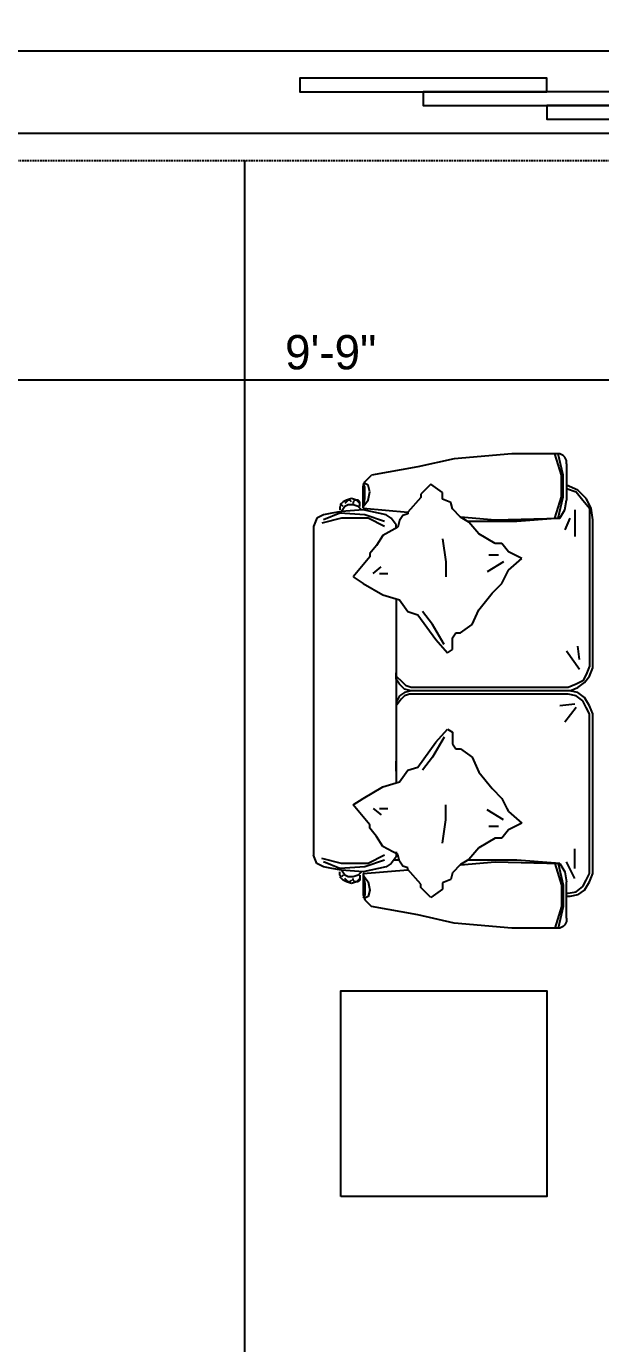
# Model space of a CAD drawing. Header units: inches. Extents: x 0 to 22102, y -19958 to 0.
# Drawn here: x 10294.5 to 10378.3, y -9803.7 to -9611.6 of the extents above; entities that cross this region are included whole.
import ezdxf

# ---------------------------------------------------------------- set-up
doc = ezdxf.new("R2010")
doc.units = ezdxf.units.IN
doc.header["$MEASUREMENT"] = 0
doc.linetypes.add('HIDDEN', pattern=[0.375, 0.25, -0.125])
for name, color, linetype in [('DIM-EXT', 5, 'Continuous'), ('DIM-INT', 5, 'Continuous'), ('DOOR-EXT', 2, 'Continuous'), ('FURN', 8, 'Continuous'), ('HEADER-EXT', 5, 'HIDDEN')]:
    doc.layers.add(name, color=color, linetype=linetype)
doc.dimstyles.new('Ideal', dxfattribs={"dimscale": 0, "dimtxt": 5, "dimasz": 2.5, "dimexe": 2, "dimexo": 2, "dimgap": 1.5, "dimtad": 1, "dimdec": 4, "dimzin": 0, "dimdsep": 46, "dimlunit": 4, "dimtxsty": 'Standard', "dimblk": 'ARCHTICK', "dimcen": 2, "dimclrt": 1, "dimazin": 0, "dimtfac": 0.75, "dimtdec": 4, "dimtix": 1, "dimtofl": 0, "dimtmove": 2, "dimatfit": 3, "dimldrblk": 'OPEN30', "dimfxl": 1, "dimtolj": 1, "dimtzin": 0, "dimarcsym": 0})

# ---------------------------------------------------------------- blocks, each defined once
blk = doc.blocks.new('LOVE SEAT')
for p, q in [((21.18, 75.35), (21.42, 75.83)), ((21.18, 74.86), (21.18, 75.35)), ((21.42, 75.83), (21.66, 76.07)), ((21.66, 76.07), (22.14, 76.31)), ((21.66, 73.18), (22.38, 76.31)), ((21.9, 73.18), (22.86, 76.31)), ((22.14, 76.31), (29.13, 76.31)), ((29.13, 76.31), (37.56, 75.59)), ((37.56, 75.59), (42.86, 74.38)), ((21.18, 74.86), (21.18, 71.49)), ((21.66, 70.04), (21.66, 73.18)), ((21.9, 70.04), (21.9, 73.18)), ((42.86, 74.38), (49.61, 73.18)), ((50.09, 72.69), (49.61, 73.18)), ((19.49, 71.01), (21.18, 71.73)), ((21.18, 71.25), (19.73, 70.77)), ((21.18, 71.49), (21.18, 69.56)), ((39.25, 70.67), (40.94, 71.87)), ((40.94, 71.87), (42.38, 70.42)), ((49.85, 70.77), (50.09, 71.73)), ((50.58, 72.21), (50.09, 72.69)), ((50.09, 71.73), (50.58, 71.97)), ((50.82, 71.49), (50.58, 72.21)), ((50.58, 71.49), (50.82, 71.97)), ((50.58, 69.8), (50.58, 71.49)), ((50.82, 68.36), (50.82, 71.49)), ((17.56, 68.36), (18.29, 69.8)), ((18.77, 69.56), (17.8, 68.36)), ((18.29, 69.8), (19.49, 71.01)), ((19.73, 70.77), (18.77, 69.56)), ((21.42, 68.12), (21.18, 69.56)), ((22.38, 66.91), (21.66, 70.04)), ((22.86, 66.91), (21.9, 70.04)), ((37.8, 68.26), (38.04, 69.22)), ((38.04, 69.22), (39.25, 69.7)), ((39.25, 69.7), (39.25, 70.67)), ((42.38, 70.42), (42.38, 69.94)), ((42.38, 69.94), (44.31, 67.77)), ((50.09, 69.56), (49.85, 70.77)), ((50.82, 68.6), (50.09, 69.56)), ((50.82, 68.36), (50.58, 69.8)), ((51.3, 69.32), (51.54, 69.56)), ((51.3, 69.08), (51.78, 69.56)), ((51.3, 69.08), (51.3, 69.32)), ((51.54, 69.56), (51.78, 69.56)), ((51.78, 69.56), (52.5, 69.8)), ((51.78, 69.56), (52.02, 69.56)), ((52.02, 69.56), (52.26, 69.32)), ((52.26, 69.32), (52.26, 69.08)), ((52.5, 69.8), (53.23, 69.56)), ((52.5, 69.32), (52.74, 69.56)), ((52.74, 69.56), (52.98, 69.56)), ((52.98, 69.56), (53.23, 69.32)), ((53.23, 69.56), (53.71, 69.32)), ((53.23, 69.32), (53.47, 69.08)), ((53.71, 69.32), (54.19, 68.84)), ((17.32, 66.67), (17.56, 68.36)), ((17.8, 68.36), (17.8, 45.35)), ((19.97, 68.12), (19.97, 64.26)), ((22.14, 66.91), (21.42, 68.12)), ((36.6, 67.05), (37.8, 68.26)), ((50.82, 68.36), (44.28, 67.81)), ((44.31, 67.77), (44.31, 67.53)), ((44.31, 67.53), (45.03, 67.29)), ((45.03, 67.29), (45.51, 66.57)), ((46.72, 66.91), (47.44, 67.39)), ((47.44, 67.39), (50.82, 68.12)), ((47.68, 66.43), (50.58, 67.39)), ((50.58, 67.39), (54.19, 67.63)), ((50.82, 68.12), (53.95, 67.88)), ((51.06, 68.12), (51.54, 68.6)), ((51.3, 68.84), (51.3, 69.08)), ((51.3, 68.6), (51.3, 68.84)), ((51.54, 68.6), (52.26, 68.84)), ((52.26, 68.84), (52.98, 68.84)), ((52.98, 68.84), (53.47, 68.6)), ((53.47, 68.6), (53.95, 67.88)), ((53.71, 68.6), (53.95, 68.84)), ((53.95, 68.84), (54.19, 68.6)), ((53.95, 67.88), (55.39, 67.63)), ((54.19, 68.6), (54.19, 68.36)), ((54.19, 68.36), (54.19, 68.12)), ((54.19, 67.63), (56.6, 66.67)), ((55.39, 67.63), (56.6, 67.39)), ((56.6, 67.39), (57.56, 66.91)), ((17.32, 45.1), (17.32, 66.67)), ((20.7, 66.91), (21.42, 65.23)), ((31.54, 66.67), (22.14, 66.91)), ((22.14, 66.91), (28.41, 66.43)), ((28.41, 66.43), (35.56, 66.43)), ((36.64, 67.1), (31.54, 66.67)), ((33.95, 64.64), (35.39, 66.33)), ((35.39, 66.33), (36.6, 67.05)), ((45.51, 66.57), (45.76, 65.61)), ((45.76, 65.61), (47.92, 64.4)), ((46, 65.95), (46.72, 66.91)), ((46, 65.47), (46, 65.95)), ((47.68, 65.71), (50.09, 66.91)), ((50.09, 66.91), (53.95, 66.91)), ((53.95, 66.91), (56.84, 66.19)), ((57.56, 66.91), (58.04, 65.71)), ((58.04, 65.71), (58.04, 17.76)), ((31.54, 63.2), (33.95, 64.64)), ((39.25, 63.92), (38.77, 60.55)), ((47.92, 64.4), (48.89, 62.95)), ((27.68, 61.03), (29.61, 61.99)), ((29.61, 61.99), (30.58, 63.2)), ((30.58, 63.2), (31.54, 63.2)), ((31.06, 61.51), (32.5, 61.51)), ((48.89, 62.95), (49.85, 61.75)), ((49.85, 61.75), (49.85, 61.27)), ((29.61, 59.34), (27.68, 61.03)), ((30.33, 60.55), (32.74, 59.1)), ((38.77, 60.55), (38.77, 58.38)), ((49.37, 58.86), (48.17, 59.82)), ((49.85, 61.27), (52.26, 58.38)), ((29.85, 58.86), (29.61, 59.34)), ((30.58, 57.41), (29.85, 58.86)), ((48.41, 58.86), (47.2, 58.86)), ((52.26, 58.38), (50.82, 57.41)), ((32.02, 55.97), (30.58, 57.41)), ((33.95, 53.56), (32.02, 55.97)), ((47.92, 55.73), (45.51, 55)), ((50.82, 57.41), (47.92, 55.73)), ((45.51, 55), (44.31, 53.32)), ((46, 55.15), (46, 28.31)), ((34.91, 51.39), (33.95, 53.56)), ((42.86, 52.83), (40.21, 49.22)), ((40.7, 51.39), (42.14, 53.32)), ((44.31, 53.32), (42.86, 52.83)), ((36.6, 50.18), (34.91, 51.39)), ((37.32, 50.18), (36.6, 50.18)), ((37.8, 49.46), (37.32, 50.18)), ((39.01, 48.5), (40.7, 51.39)), ((19.25, 46.31), (19.49, 48.24)), ((37.8, 47.77), (37.8, 49.46)), ((40.21, 49.22), (38.53, 47.29)), ((19.25, 44.86), (21.18, 47.51)), ((38.53, 47.29), (37.8, 47.77)), ((17.8, 43.9), (17.32, 45.1)), ((17.8, 45.35), (18.29, 44.14)), ((46, 43.42), (46, 44.38)), ((18.53, 42.94), (17.8, 43.9)), ((18.29, 44.14), (18.77, 43.18)), ((19.49, 42.21), (18.53, 42.94)), ((18.77, 43.18), (19.73, 42.69)), ((19.73, 42.69), (20.94, 42.21)), ((43.83, 42.21), (44.55, 42.45)), ((44.55, 42.45), (45.03, 42.94)), ((44.79, 41.97), (45.51, 42.69)), ((45.03, 42.94), (46, 43.9)), ((45.51, 42.69), (46, 43.42)), ((17.8, 39.56), (18.53, 40.77)), ((18.53, 40.77), (19.49, 41.49)), ((18.77, 40.29), (19.73, 41.01)), ((20.7, 41.73), (19.49, 42.21)), ((19.49, 41.49), (20.7, 41.73)), ((19.73, 41.01), (20.94, 41.25)), ((20.7, 41.73), (43.83, 41.73)), ((20.94, 42.21), (43.83, 42.21)), ((20.94, 41.25), (44.07, 41.25)), ((42.38, 41.25), (44.07, 41.25)), ((42.62, 41.73), (43.83, 41.73)), ((43.59, 42.21), (43.83, 42.21)), ((43.83, 41.73), (44.79, 41.97)), ((43.83, 41.73), (44.79, 41.49)), ((44.07, 41.25), (44.79, 41.01)), ((44.79, 41.49), (45.51, 41.01)), ((44.79, 41.01), (45.27, 40.53)), ((45.27, 40.53), (46, 39.56)), ((45.51, 41.01), (46, 40.04)), ((17.32, 38.36), (17.8, 39.56)), ((17.8, 38.36), (18.29, 39.32)), ((18.29, 39.32), (18.77, 40.29)), ((19.73, 39.32), (21.42, 37.15)), ((19.97, 39.8), (22.14, 39.56)), ((46, 40.04), (46, 39.08)), ((17.32, 15.1), (17.32, 38.36)), ((17.8, 15.1), (17.8, 38.36)), ((38.53, 36.17), (37.8, 35.69)), ((37.8, 35.69), (37.8, 34)), ((40.21, 34.24), (38.53, 36.17)), ((39.01, 34.97), (40.7, 32.07)), ((36.6, 33.28), (34.91, 32.07)), ((37.32, 33.28), (36.6, 33.28)), ((37.8, 34), (37.32, 33.28)), ((42.86, 30.63), (40.21, 34.24)), ((34.91, 32.07), (33.95, 29.9)), ((40.7, 32.07), (42.14, 30.15)), ((46, 30.04), (46, 31.49)), ((33.95, 29.9), (32.02, 27.5)), ((44.31, 30.15), (42.86, 30.63)), ((45.51, 28.46), (44.31, 30.15)), ((32.02, 27.5), (30.58, 26.05)), ((47.92, 27.74), (45.51, 28.46)), ((50.82, 26.05), (47.92, 27.74)), ((30.58, 26.05), (29.85, 24.6)), ((38.77, 22.92), (38.77, 25.09)), ((49.85, 22.19), (52.26, 25.09)), ((52.26, 25.09), (50.82, 26.05)), ((29.61, 24.12), (27.68, 22.44)), ((29.85, 24.6), (29.61, 24.12)), ((30.33, 22.92), (32.74, 24.36)), ((48.41, 24.6), (47.2, 24.6)), ((49.37, 24.6), (48.17, 23.64)), ((27.68, 22.44), (29.61, 21.47)), ((29.61, 21.47), (30.58, 20.27)), ((31.06, 21.95), (32.5, 21.95)), ((39.25, 19.54), (38.77, 22.92)), ((48.89, 20.51), (49.85, 21.71)), ((49.85, 21.71), (49.85, 22.19)), ((30.58, 20.27), (31.54, 20.27)), ((31.54, 20.27), (33.95, 18.82)), ((47.92, 19.06), (48.89, 20.51)), ((19.97, 15.83), (19.97, 18.72)), ((33.95, 18.82), (35.39, 17.13)), ((45.51, 16.89), (45.76, 17.86)), ((45.76, 17.86), (47.92, 19.06)), ((46, 18.24), (46, 17.51)), ((46, 17.99), (46, 17.51)), ((46, 17.51), (46.72, 16.55)), ((47.68, 17.76), (50.09, 16.55)), ((57.56, 16.55), (58.04, 17.76)), ((19.97, 14.38), (21.18, 16.79)), ((22.14, 16.55), (21.42, 15.35)), ((22.38, 16.55), (21.66, 13.42)), ((22.86, 16.55), (21.9, 13.42)), ((22.14, 16.55), (28.41, 17.03)), ((31.54, 16.79), (22.14, 16.55)), ((28.41, 17.03), (35.56, 17.03)), ((36.64, 16.37), (31.54, 16.79)), ((35.39, 17.13), (36.6, 16.41)), ((36.6, 16.41), (37.8, 15.21)), ((42.38, 13.52), (44.31, 15.69)), ((50.82, 15.1), (44.28, 15.65)), ((44.31, 15.93), (45.03, 16.17)), ((44.31, 15.69), (44.31, 15.93)), ((45.03, 16.17), (45.51, 16.89)), ((45.55, 17.03), (46.36, 17.03)), ((46.72, 16.55), (47.44, 16.07)), ((47.44, 16.07), (50.82, 15.35)), ((47.68, 17.03), (50.58, 16.07)), ((50.09, 16.55), (53.95, 16.55)), ((50.58, 16.07), (54.19, 15.83)), ((50.82, 15.35), (53.95, 15.59)), ((53.47, 14.86), (53.95, 15.59)), ((53.95, 16.55), (56.84, 17.27)), ((53.95, 15.59), (55.39, 15.83)), ((54.19, 15.83), (56.6, 16.79)), ((55.39, 15.83), (56.6, 16.07)), ((56.6, 16.07), (57.56, 16.55)), ((17.8, 13.9), (17.32, 15.1)), ((18.29, 14.14), (17.8, 15.1)), ((18.53, 12.69), (17.8, 13.9)), ((18.77, 13.18), (18.29, 14.14)), ((21.42, 15.35), (21.18, 13.9)), ((21.18, 11.97), (21.18, 13.9)), ((37.8, 15.21), (38.04, 14.24)), ((38.04, 14.24), (39.25, 13.76)), ((39.25, 13.76), (39.25, 12.8)), ((42.38, 13.04), (42.38, 13.52)), ((50.09, 13.9), (49.85, 12.69)), ((50.82, 14.86), (50.09, 13.9)), ((50.82, 15.1), (50.58, 13.66)), ((50.58, 13.66), (50.58, 11.97)), ((50.82, 15.1), (50.82, 11.97)), ((51.06, 15.35), (51.54, 14.86)), ((51.3, 14.86), (51.3, 14.62)), ((51.3, 14.62), (51.3, 14.38)), ((51.3, 14.38), (51.3, 14.14)), ((51.3, 14.38), (51.78, 13.9)), ((51.3, 14.14), (51.54, 13.9)), ((51.54, 14.86), (52.26, 14.62)), ((51.54, 13.9), (51.78, 13.9)), ((51.78, 13.9), (52.02, 13.9)), ((51.78, 13.9), (52.5, 13.66)), ((52.02, 13.9), (52.26, 14.14)), ((52.26, 14.62), (52.98, 14.62)), ((52.26, 14.14), (52.26, 14.38)), ((52.5, 14.14), (52.74, 13.9)), ((52.5, 13.66), (53.23, 13.9)), ((52.74, 13.9), (52.98, 13.9)), ((52.98, 14.62), (53.47, 14.86)), ((52.98, 13.9), (53.23, 14.14)), ((53.23, 14.14), (53.47, 14.38)), ((53.23, 13.9), (53.71, 14.14)), ((53.71, 14.86), (53.95, 14.62)), ((53.71, 14.14), (54.19, 14.62)), ((53.95, 14.62), (54.19, 14.86)), ((54.19, 15.1), (54.19, 15.35)), ((54.19, 14.86), (54.19, 15.1)), ((19.49, 11.97), (18.53, 12.69)), ((19.73, 12.45), (18.77, 13.18)), ((19.49, 11.97), (20.7, 11.73)), ((20.94, 12.21), (19.73, 12.45)), ((20.7, 11.73), (21.18, 11.73)), ((21.18, 12.21), (20.94, 12.21)), ((21.18, 8.6), (21.18, 11.97)), ((21.66, 13.42), (21.66, 10.29)), ((21.9, 13.42), (21.9, 10.29)), ((39.25, 12.8), (40.94, 11.59)), ((40.94, 11.59), (42.38, 13.04)), ((49.85, 12.69), (50.09, 11.73)), ((50.09, 11.73), (50.58, 11.49)), ((50.82, 11.97), (50.58, 11.25)), ((50.58, 11.97), (50.82, 11.49)), ((21.66, 10.29), (22.38, 7.15)), ((21.9, 10.29), (22.86, 7.15)), ((42.86, 9.08), (49.61, 10.29)), ((50.09, 10.77), (49.61, 10.29)), ((50.58, 11.25), (50.09, 10.77)), ((21.18, 8.6), (21.18, 8.12)), ((21.18, 8.12), (21.42, 7.63)), ((29.13, 7.15), (37.56, 7.88)), ((37.56, 7.88), (42.86, 9.08)), ((21.42, 7.63), (21.66, 7.39)), ((21.66, 7.39), (22.14, 7.15)), ((22.14, 7.15), (29.13, 7.15))]:
    blk.add_line(p, q)
blk = doc.blocks.new('_ArchTick')
at = {"color": 0, "linetype": 'ByBlock', "lineweight": 100, "const_width": 0.15}
blk.add_lwpolyline([(-0.5, -0.5), (0.5, 0.5)], dxfattribs=at)
blk = doc.blocks.new('*D235')
at = {"layer": 'Defpoints', "color": 0, "transparency": 16777216}
for p in [(10604.39, -9550.38), (10604.39, -9550.38), (9724.39, -9887.18)]:
    blk.add_point(p, dxfattribs=at)
at = {"layer": 'DIM-EXT', "color": 0, "lineweight": -2, "transparency": 16777216}
for p, q in [((9724.39, -9885.18), (9724.39, -9548.38)), ((9724.39, -9550.38), (10604.39, -9550.38))]:
    blk.add_line(p, q, dxfattribs=at)
at = {"layer": 'DIM-EXT', "color": 0, "lineweight": -2, "transparency": 16777216, "xscale": 2.5, "yscale": 2.5, "zscale": 2.5, "rotation": 180}
blk.add_blockref('_ArchTick', (9724.39, -9550.38), dxfattribs=at)
at = {"layer": 'DIM-EXT', "color": 0, "lineweight": -2, "transparency": 16777216, "xscale": 2.5, "yscale": 2.5, "zscale": 2.5}
blk.add_blockref('_ArchTick', (10604.39, -9550.38), dxfattribs=at)
at = {"layer": 'DIM-EXT', "color": 1, "transparency": 16777216, "insert": (10164.39, -9546.38), "char_height": 5, "attachment_point": 5}
blk.add_mtext('\\A1;73\'-4"', dxfattribs=at)
blk = doc.blocks.new('_Open30')
at = {"color": 0, "linetype": 'ByBlock', "lineweight": -2}
for p, q in [((-1, 0.268), (0, 0)), ((0, 0), (-1, -0.268)), ((0, 0), (-1, 0))]:
    blk.add_line(p, q, dxfattribs=at)
blk = doc.blocks.new('*D420')
at = {"layer": 'Defpoints', "color": 0, "transparency": 16777216}
for p in [(10397.39, -9655.18), (10280.39, -9663.18), (10397.39, -9663.18)]:
    blk.add_point(p, dxfattribs=at)
at = {"layer": 'DIM-INT', "color": 0, "lineweight": -2, "transparency": 16777216}
for p, q in [((10397.39, -9657.18), (10397.39, -9665.18)), ((10280.39, -9663.18), (10397.39, -9663.18))]:
    blk.add_line(p, q, dxfattribs=at)
at = {"layer": 'DIM-INT', "color": 0, "lineweight": -2, "transparency": 16777216, "xscale": 2.5, "yscale": 2.5, "zscale": 2.5, "rotation": 180}
blk.add_blockref('_ArchTick', (10280.39, -9663.18), dxfattribs=at)
at = {"layer": 'DIM-INT', "color": 0, "lineweight": -2, "transparency": 16777216, "xscale": 2.5, "yscale": 2.5, "zscale": 2.5}
blk.add_blockref('_ArchTick', (10397.39, -9663.18), dxfattribs=at)
at = {"layer": 'DIM-INT', "color": 1, "transparency": 16777216, "insert": (10338.89, -9659.18), "char_height": 5, "attachment_point": 5}
blk.add_mtext('\\A1;9\'-9"', dxfattribs=at)

msp = doc.modelspace()

# ---------------------------------------------------------------- linework, layer by layer
at = {"layer": 'DIM-INT'}
msp.add_line((10326.39078, -9893.18476), (10326.39078, -9631.18476), dxfattribs=at)
at = {"layer": 'DOOR-EXT'}
for p, q in [((10280.39078, -9615.18476), (10388.39078, -9615.18476)), ((10280.39078, -9627.18476), (10388.39078, -9627.18476))]:
    msp.add_line(p, q, dxfattribs=at)
for points in [[(10370.39078, -9621.18476), (10370.39078, -9619.18476), (10334.39078, -9619.18476), (10334.39078, -9621.18476)], [(10388.39078, -9623.18476), (10388.39078, -9621.18476), (10352.39078, -9621.18476), (10352.39078, -9623.18476)], [(10406.39078, -9625.18476), (10406.39078, -9623.18476), (10370.39078, -9623.18476), (10370.39078, -9625.18476)]]:
    msp.add_lwpolyline(points, close=True, dxfattribs=at)
at = {"layer": 'FURN'}
msp.add_lwpolyline([(10340.39078, -9782.26934), (10340.39078, -9752.26934), (10370.39078, -9752.26934), (10370.39078, -9782.26934)], close=True, dxfattribs=at)
at = {"layer": 'HEADER-EXT'}
msp.add_line((10280.39078, -9631.18476), (10388.39078, -9631.18476), dxfattribs=at)

# ---------------------------------------------------------------- block references
at = {"layer": 'FURN', "xscale": -1}
msp.add_blockref('LOVE SEAT', (10394.4357, -9750.26547), dxfattribs=at)

# ---------------------------------------------------------------- dimensions: what is measured, and where the dimension line sits
at = {"layer": 'DIM-EXT'}
dim = msp.add_linear_dim(base=(10604.39078, -9550.37744), p1=(9724.39078, -9887.18476), p2=(10604.39078, -9550.37744), angle=180, dimstyle='Ideal', override={"dimscale": 1, "dimtofl": 1, "dimfxl": 0.125}, dxfattribs=at)
dim.commit()
dim.dimension.update_dxf_attribs({"geometry": '*D235', "text_midpoint": (10164.39078, -9546.37744)})
at = {"layer": 'DIM-INT'}
dim = msp.add_linear_dim(base=(10397.39078, -9663.18476), p1=(10280.39078, -9663.18476), p2=(10397.39078, -9655.17958), angle=180, dimstyle='Ideal', override={"dimscale": 1, "dimtad": 3, "dimtofl": 1, "dimfxl": 0.125}, dxfattribs=at)
dim.commit()
dim.dimension.update_dxf_attribs({"geometry": '*D420', "text_midpoint": (10338.89078, -9659.18476)})

doc.saveas('drawing.dxf')
